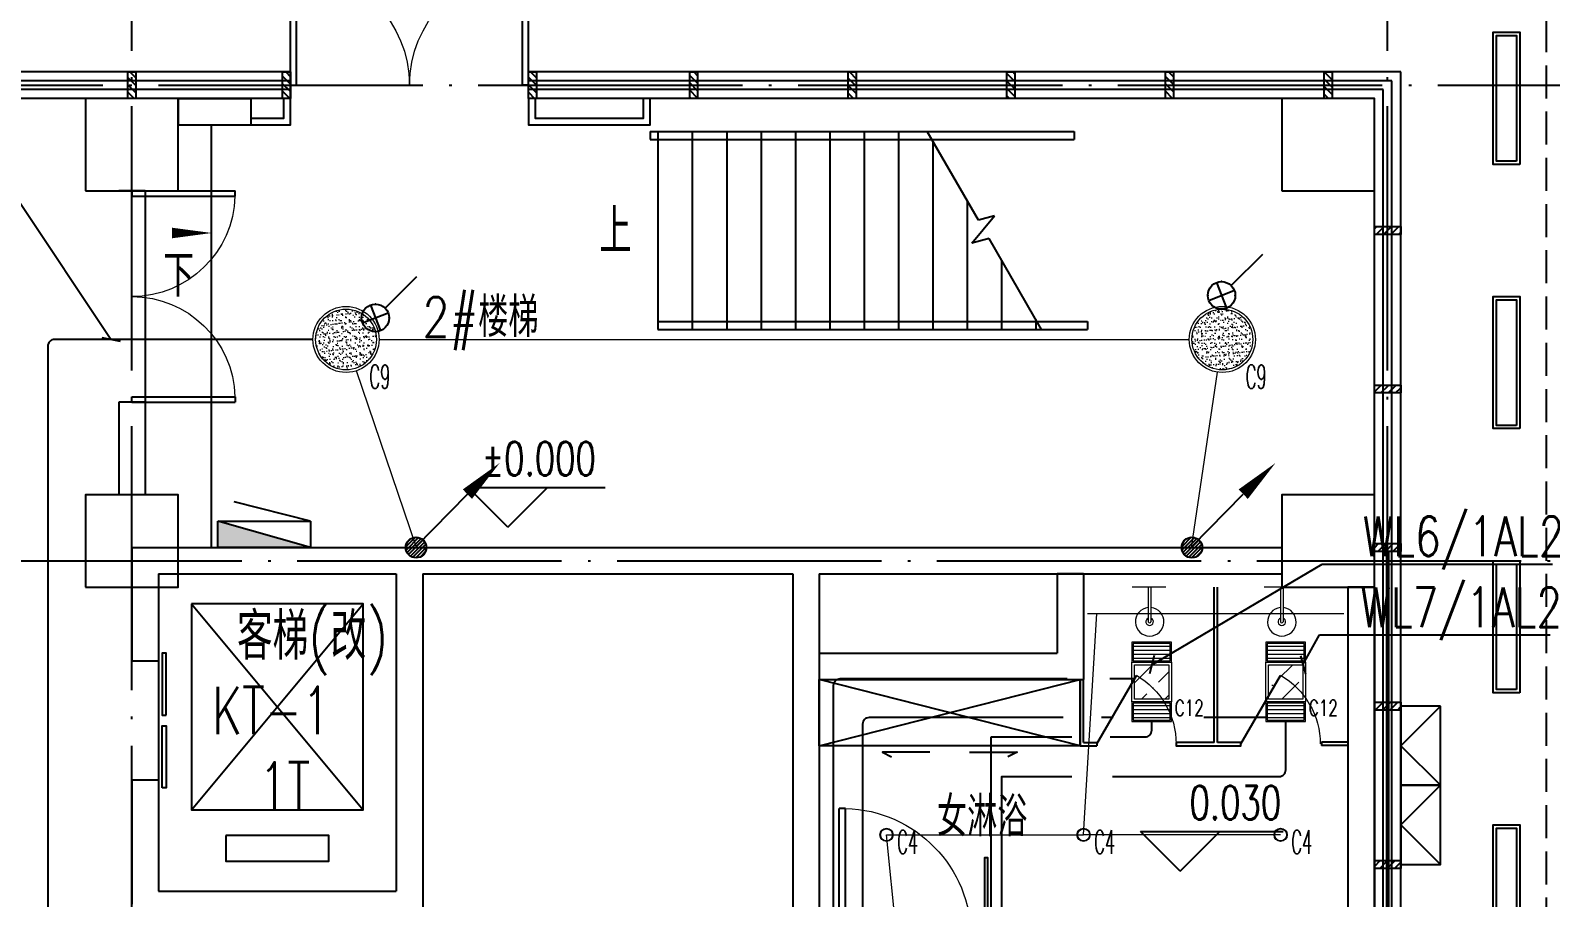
# Model space of a CAD drawing. Extents: x -621157 to 1764546, y -106808 to 741893.
# Drawn here: x 256232 to 267733, y 33850 to 40415 of the extents above; entities that cross this region are included whole.
import ezdxf
from ezdxf import colors
from ezdxf.entities.mleader import LeaderData, LeaderLine
from ezdxf.enums import TextEntityAlignment as Align
from ezdxf.math import Vec2, Vec3

# ---------------------------------------------------------------- set-up
doc = ezdxf.new("R2010")
doc.units = 0
doc.header["$LTSCALE"] = 1000
doc.header["$MEASUREMENT"] = 0
for name, pattern in [('XREF-A-101-平面图_t3$0$__DASH', [0.35, 0.25, -0.1]), ('XREF-A-101-平面图_t3$0$DASH', [0.35, 0.25, -0.1]), ('XREF-A-101-平面图_t3$0$DOTE', [2.42, 2, -0.2, 0.02, -0.2])]:
    doc.linetypes.add(name, pattern=pattern)
for name, color, linetype in [('0-底图', 7, 'Continuous'), ('EQUIP-照明', 3, 'Continuous'), ('T-EQUP-JT', 7, 'Continuous'), ('WIRE-照明', 4, 'Continuous'), ('XREF-A-101-平面图_t3$0$A-COLUMN', 8, 'Continuous'), ('XREF-A-101-平面图_t3$0$A-CURTWALL', 8, 'Continuous'), ('XREF-A-101-平面图_t3$0$A-DIM_ELEV', 8, 'Continuous'), ('XREF-A-101-平面图_t3$0$A-DOTE', 8, 'Continuous'), ('XREF-A-101-平面图_t3$0$A-GROUND', 8, 'Continuous'), ('XREF-A-101-平面图_t3$0$A-LEAD-AROW', 8, 'Continuous'), ('XREF-A-101-平面图_t3$0$A-PUB-TEXT', 8, 'Continuous'), ('XREF-A-101-平面图_t3$0$A-RAIL', 8, 'Continuous'), ('XREF-A-101-平面图_t3$0$A-ROOM-CH', 8, 'Continuous'), ('XREF-A-101-平面图_t3$0$A-SEE', 8, 'Continuous'), ('XREF-A-101-平面图_t3$0$A-STAIR', 8, 'Continuous'), ('XREF-A-101-平面图_t3$0$A-SURFACE', 8, 'Continuous'), ('XREF-A-101-平面图_t3$0$A-WALL', 8, 'Continuous'), ('XREF-A-101-平面图_t3$0$A-WALL-FILL', 8, 'Continuous'), ('XREF-A-101-平面图_t3$0$A-WINDOW', 8, 'Continuous'), ('XREF-A-101-平面图_t3$0$A-开启符号', 8, 'Continuous'), ('XREF-A-101-平面图_t3$0$A-背衬铝板', 8, 'Continuous'), ('XREF-A-101-平面图_t3$0$DIM_SYMB', 8, 'Continuous'), ('XREF-A-101-平面图_t3$0$EQUIP_消火栓', 8, 'Continuous'), ('XREF-A-101-平面图_t3$0$HANDRAIL', 8, 'Continuous'), ('XREF-A-101-平面图_t3$0$I-FURNITURE', 8, 'Continuous'), ('XREF-A-101-平面图_t3$0$LVTRY', 8, 'Continuous'), ('XREF-A-101-平面图_t3$0$PUB_TEXT', 8, 'Continuous'), ('XREF-A-101-平面图_t3$0$STAIR', 8, 'Continuous'), ('照明回路线', 1, 'Continuous'), ('顶面材料与灯具图例$0$I-LIGHT—灯具编号', 8, 'Continuous')]:
    doc.layers.add(name, color=color, linetype=linetype)
for name, color, linetype, lineweight in [('00-照明回路线', 6, 'Continuous', 0), ('LIGHT-INF', 6, 'Continuous', 0), ('XREF-A-101-平面图_t3$0$-DS-厨卫', 8, 'Continuous', 20), ('顶面材料与灯具图例$0$I-C-light', 8, 'Continuous', 13)]:
    doc.layers.add(name, color=color, linetype=linetype, lineweight=lineweight)
doc.styles.add('E-FST', font='txt.shx', dxfattribs={"width": 0.75, "height": 250, "bigfont": '@@gbcbig.shx'})
doc.styles.add('INF DIM', font='SIMPLEX.SHX', dxfattribs={"width": 0.7, "bigfont": 'hztxt.shx'})
doc.styles.get("Standard").update_dxf_attribs({"font": 'romans.shx', "bigfont": 'HZDXC.SHX'})
doc.styles.add('XREF-A-101-平面图_t3$0$-HZDXCROMANS', font='ROMANS.shx', dxfattribs={"bigfont": 'HZDXC.shx'})
doc.styles.add('XREF-A-101-平面图_t3$0$_TCH_DIM', font='SIMPLEX', dxfattribs={"bigfont": 'GBCBIG'})
doc.styles.add('XREF-A-101-平面图_t3$0$A-STANDARD', font='SIMPLEX', dxfattribs={"bigfont": 'GBCBIG'})
doc.styles.add('XREF-A-101-平面图_t3$0$hzdxcROMANS', font='ROMANS', dxfattribs={"width": 0.8, "bigfont": 'HZDXC'})
doc.styles.add('顶面材料与灯具图例$0$DIM_FONT', font='SIMPLEX.shx', dxfattribs={"width": 0.8})
doc.linetypes.add('LED', pattern='A,6,-3.5,["LED",Standard,S=2.54,R=0,X=-2.54,Y=-1.27],-4.8', length=14.3)

# ---------------------------------------------------------------- blocks, each defined once
blk = doc.blocks.new('XREF-A-101-平面图_t3$0$轴网')
at = {"layer": 'XREF-A-101-平面图_t3$0$A-DOTE', "linetype": 'XREF-A-101-平面图_t3$0$DOTE'}
for p, q in [((57000, -3300), (57000, 43300)), ((66500, -3300), (66500, 43300)), ((-3300, 40000), (69800, 40000)), ((55830.8, 36400), (69800, 36400))]:
    blk.add_line(p, q, dxfattribs=at)
blk = doc.blocks.new('XREF-A-101-平面图_t3$0$G$C869EB286')
at = {"layer": 'XREF-A-101-平面图_t3$0$A-WINDOW'}
h = blk.add_hatch(dxfattribs=at)
h.set_pattern_fill('ANSI31', color=256, scale=25)
h.set_pattern_definition([(45, (-143.957, -89940), (-28.0633, 28.0633), [])])
h.paths.add_polyline_path([(0, 60), (200, 60), (200, 0), (0, 0)])
blk.add_lwpolyline([(0, 60), (200, 60), (200, 0), (0, 0)], close=True, dxfattribs=at)
blk = doc.blocks.new('XREF-A-101-平面图_t3$0$G$CFA753FAF')
at = {"layer": 'XREF-A-101-平面图_t3$0$DIM_SYMB'}
blk.add_lwpolyline([(-5650, -1100, 0, 0, 0), (-3480, -1100, 80, 0, 0), (-3180, -1100, 0, 0, 0)], format="xyseb", dxfattribs=at)
at = {"layer": 'XREF-A-101-平面图_t3$0$HANDRAIL'}
for p, q in [((-5520, -1790), (-2270, -1790)), ((-5520, -1790), (-5520, -1850)), ((-2270, -1790), (-2270, -1850)), ((-5520, -1850), (-2270, -1850))]:
    blk.add_line(p, q, dxfattribs=at)
at = {"layer": 'XREF-A-101-平面图_t3$0$STAIR'}
for p, q in [((-5580, -350), (-2370, -350)), ((-5580, -350), (-5580, -410)), ((-5580, -410), (-2370, -410)), ((-5520, -350), (-3483, -350)), ((-5520, -350), (-5520, -1850)), ((-5260, -350), (-5260, -1850)), ((-5000, -350), (-5000, -1850)), ((-4740, -350), (-4740, -1850)), ((-4480, -350), (-4480, -1850)), ((-4220, -350), (-4220, -1850)), ((-3960, -350), (-3960, -1850)), ((-3700, -350), (-3700, -1850)), ((-3095, -1022), (-3483, -350)), ((-3440, -425), (-3440, -1850)), ((-2370, -350), (-2370, -410)), ((-3180, -875), (-3180, -1850)), ((-3145, -1195), (-2973, -989)), ((-2973, -989), (-3095, -1022)), ((-3015, -1161), (-3145, -1195)), ((-2617, -1850), (-3015, -1161)), ((-2920, -1325), (-2920, -1850)), ((-2660, -1775), (-2660, -1850)), ((-5520, -1850), (-2617, -1850))]:
    blk.add_line(p, q, dxfattribs=at)
at = {"layer": 'XREF-A-101-平面图_t3$0$PUB_TEXT', "style": 'XREF-A-101-平面图_t3$0$_TCH_DIM'}
blk.add_text('上', height=338, dxfattribs=at).set_placement((-5964, -1275))
blk = doc.blocks.new('XREF-A-101-平面图_t3$0$柱网1F')
at = {"layer": 'XREF-A-101-平面图_t3$0$A-COLUMN'}
for points in [[(56650, -800), (57350, -800), (57350, -100), (56650, -100)], [(65700, -800), (66400, -800), (66400, -100), (65700, -100)], [(56650, -3800), (57350, -3800), (57350, -3100), (56650, -3100)], [(65700, -3800), (66400, -3800), (66400, -3100), (65700, -3100)]]:
    blk.add_lwpolyline(points, close=True, dxfattribs=at)
blk = doc.blocks.new('XREF-A-101-平面图_t3$0$ROOM')
at = {"layer": 'XREF-A-101-平面图_t3$0$A-ROOM-CH', "style": 'XREF-A-101-平面图_t3$0$-HZDXCROMANS', "width": 0.6}
for tag, p in [('中文房间名称', (0, -1000)), ('英文房间名称', (0, -1500))]:
    blk.add_attdef(tag, text='', height=300, dxfattribs=at).set_placement(p, align=Align.CENTER)
blk = doc.blocks.new('XREF-A-101-平面图_t3$0$$TWTSYS$00000508')
for p, q in [((-0.5, 0.5), (0.324, 1.224)), ((-0.5, 0.5), (-0.5, -0.5)), ((-0.5, -0.5), (0.5, 0.5)), ((0.5, 0.5), (-0.5, 0.5)), ((0.5, -0.5), (0.5, 0.5)), ((-0.5, -0.5), (0.5, -0.5))]:
    blk.add_line(p, q)
blk.add_solid([(0.5, -0.5), (0.5, 0.5), (-0.5, -0.5)])
blk = doc.blocks.new('XREF-A-101-平面图_t3$0$G$C156FCA62')
at = {"layer": 'XREF-A-101-平面图_t3$0$EQUIP_消火栓', "xscale": -700, "yscale": 200, "zscale": 700}
blk.add_blockref('XREF-A-101-平面图_t3$0$$TWTSYS$00000508', (58000, 36600), dxfattribs=at)
blk = doc.blocks.new('XREF-A-101-平面图_t3$0$dgdgd')
at = {"layer": 'XREF-A-101-平面图_t3$0$-DS-厨卫'}
blk.add_line((71084, -3852), (71064, -3852), dxfattribs=at)
for points in [[(71197, -3852), (70941, -3852)], [(71064, -3852), (71064, -4115)], [(71084, -3852), (71084, -4115)]]:
    blk.add_lwpolyline(points, dxfattribs=at)
for centre, radius, start, end in [((71074, -4114), 108, 95.306, 84.694), ((71074, -4114), 28.3, 110.6725, 69.3275), ((71074, -4112), 10.5, 197.2381, 342.7619)]:
    blk.add_arc(centre, radius, start, end, dxfattribs=at)
blk = doc.blocks.new('XREF-A-101-平面图_t3$0$A-VEGA-2-LAY-1-01（B栋办公楼）$0$$TCHSYS$APDOOR2D')
blk.add_line((0.5, 0), (0, 0.866))
at = {"lineweight": 13}
blk.add_arc((0.5, 0), 1, 120, 180, dxfattribs=at)
blk = doc.blocks.new('XREF-A-101-平面图_t3$0$G$C392A9A82')
for points in [[(63137, -5150), (62778, -5150), (62847, -5185)], [(63438, -5150), (63797, -5150), (63728, -5185)]]:
    blk.add_lwpolyline(points)
at = {"layer": 'XREF-A-101-平面图_t3$0$I-FURNITURE', "color": 251, "ltscale": 0.5}
for p, q in [((62300, -5100), (64275, -4600)), ((64275, -5100), (62300, -4600))]:
    blk.add_line(p, q, dxfattribs=at)
at = {"layer": 'XREF-A-101-平面图_t3$0$LVTRY'}
for p, q in [((65288, -5075, 0), (65288, -3900)), ((65313, -5075, 0), (65313, -3900)), ((64275, -5100, 0), (64275, -4600)), ((64300, -5075, 0), (64300, -4600)), ((64275, -5100, 0), (64400, -5100, 0)), ((64300, -5075, 0), (64400, -5075, 0)), ((66300, -5074), (66100, -5074)), ((66300, -5099), (66100, -5099))]:
    blk.add_line(p, q, dxfattribs=at)
for points in [[(62300, -4600), (64275, -4600), (64275, -5100), (62300, -5100)], [(63550, -6450), (63575, -6450), (63575, -5950), (63550, -5950)]]:
    blk.add_lwpolyline(points, close=True, dxfattribs=at)
for points in [[(64400, -5075), (64400, -5100)], [(65000, -5075), (65000, -5100), (65491, -5100), (65491, -5075), (65313, -5075)], [(65288, -5075), (65000, -5075)], [(66100, -5074), (66100, -5099)]]:
    blk.add_lwpolyline(points, dxfattribs=at)
for p in [(-6274, -48, 0), (-5274, -48, 0)]:
    blk.add_blockref('XREF-A-101-平面图_t3$0$dgdgd', p, dxfattribs=at)
at = {"layer": 'XREF-A-101-平面图_t3$0$LVTRY', "xscale": -600, "yscale": 600, "zscale": 25}
for p in [(64700, -5087, 0), (65791, -5087, 0)]:
    blk.add_blockref('XREF-A-101-平面图_t3$0$A-VEGA-2-LAY-1-01（B栋办公楼）$0$$TCHSYS$APDOOR2D', p, dxfattribs=at)
blk = doc.blocks.new('XREF-A-101-平面图_t3$0$G$C646F86AA')
at = {"layer": 'XREF-A-101-平面图_t3$0$EQUIP_消火栓', "xscale": -700, "yscale": 200, "zscale": 700}
blk.add_blockref('XREF-A-101-平面图_t3$0$$TWTSYS$00000508', (58000, 36600), dxfattribs=at)
blk = doc.blocks.new('XREF-A-101-平面图_t3$0$DOOR2DLIB$SYSLIB$00000108')
at = {"color": 0}
for p, q in [((-0.5, 0), (-0.5, 0.4875)), ((-0.475, 0.4875), (-0.5, 0.4875)), ((-0.475, 0), (-0.475, 0.4875)), ((0.475, 0), (0.475, 0.4875)), ((0.475, 0.4875), (0.5, 0.4875)), ((0.5, 0), (0.5, 0.4875)), ((-0.5, 0), (-0.475, 0)), ((0.5, 0), (0.475, 0))]:
    blk.add_line(p, q, dxfattribs=at)
at = {"color": 0, "lineweight": 13}
for centre, start, end in [((-0.4875, 0), 0, 88.53072), ((0.4875, 0), 91.46928, 180)]:
    blk.add_arc(centre, 0.4875, start, end, dxfattribs=at)
blk = doc.blocks.new('*U25199')
at = {"color": 0}
blk.add_line((-450, 100), (450, 100), dxfattribs=at)
for points in [[(-40, 160), (-510, 160), (-510, 130), (-40, 130)], [(510, 130), (40, 130), (40, 160), (510, 160)]]:
    blk.add_lwpolyline(points, close=True, dxfattribs=at)
blk = doc.blocks.new('*U25198')
at = {"color": 0, "xscale": 0.001111111111111111, "yscale": 0.001111111111111111, "zscale": 0.001111111111111111}
blk.add_blockref('*U25199', (0, 0), dxfattribs=at)
blk = doc.blocks.new('XREF-A-101-平面图_t3$0$DOOR2DLIB$SYSLIB$00000107')
at = {"color": 0}
for p, q in [((0.45, 0.975), (0.5, 0.975)), ((0.45, 0), (0.45, 0.975)), ((0.5, 0), (0.5, 0.975)), ((0.5, 0), (0.45, 0))]:
    blk.add_line(p, q, dxfattribs=at)
at = {"color": 0, "lineweight": 13}
blk.add_arc((0.475, 0), 0.975, 91.4693, 180, dxfattribs=at)
blk = doc.blocks.new('XREF-A-101-平面图_t3')
at = {"layer": 'XREF-A-101-平面图_t3$0$A-CURTWALL'}
for p, q in [((266533, 30500), (266533, 40033)), ((266600, 30500), (266600, 40100)), ((266467, 30500), (266467, 39967)), ((266400, 30500), (266400, 39900))]:
    blk.add_line(p, q, dxfattribs=at)
at = {"layer": 'XREF-A-101-平面图_t3$0$A-GROUND'}
blk.add_lwpolyline([(257600, 39700), (257600, 36500)], dxfattribs=at)
at = {"layer": 'XREF-A-101-平面图_t3$0$A-RAIL'}
for points in [[(257900, 39700), (258200, 39700), (258200, 39900)], [(257900, 39750), (258150, 39750), (258150, 39900)], [(260000, 39900), (260000, 39700), (260920, 39700), (260920, 39900)], [(260050, 39900), (260050, 39750), (260870, 39750), (260870, 39900)]]:
    blk.add_lwpolyline(points, dxfattribs=at)
at = {"layer": 'XREF-A-101-平面图_t3$0$A-SEE', "linetype": 'XREF-A-101-平面图_t3$0$DASH'}
blk.add_lwpolyline([(247200, 41200), (247200, 41200), (267700, 41200), (267700, 27600), (267700, 27600)], dxfattribs=at)
at = {"layer": 'XREF-A-101-平面图_t3$0$A-SURFACE'}
for points in [[(267500, 39400), (267300, 39400), (267300, 40400), (267500, 40400)], [(267475, 39425), (267325, 39425), (267325, 40375), (267475, 40375)], [(267500, 37400), (267300, 37400), (267300, 38400), (267500, 38400)], [(267475, 37425), (267325, 37425), (267325, 38375), (267475, 38375)], [(267500, 35400), (267300, 35400), (267300, 36400), (267500, 36400)], [(267475, 35425), (267325, 35425), (267325, 36375), (267475, 36375)], [(267500, 33400), (267300, 33400), (267300, 34400), (267500, 34400)], [(267475, 33425), (267325, 33425), (267325, 34375), (267475, 34375)]]:
    blk.add_lwpolyline(points, close=True, dxfattribs=at)
at = {"layer": 'XREF-A-101-平面图_t3$0$A-WALL'}
blk.add_line((266400, 36200), (266400, 33650), dxfattribs=at)
at = {"layer": 'XREF-A-101-平面图_t3$0$A-开启符号', "linetype": 'Continuous'}
for points in [[(266900, 35300), (266600, 35300), (266600, 34700), (266900, 34700)], [(266900, 34700), (266600, 34700), (266600, 34100), (266900, 34100)]]:
    blk.add_lwpolyline(points, close=True, dxfattribs=at)
for points in [[(266900, 35300), (266600, 35000), (266900, 34700)], [(266900, 34700), (266600, 34400), (266900, 34100)]]:
    blk.add_lwpolyline(points, dxfattribs=at)
at = {"layer": 'XREF-A-101-平面图_t3$0$A-背衬铝板', "color": 6, "linetype": 'XREF-A-101-平面图_t3$0$__DASH', "ltscale": 0.5, "const_width": 30}
blk.add_lwpolyline([(266500, 36470), (266500, 30500)], dxfattribs=at)
for name, p in [('XREF-A-101-平面图_t3$0$G$C156FCA62', (200000, 0)), ('XREF-A-101-平面图_t3$0$G$CFA753FAF', (266500, 40000))]:
    blk.add_blockref(name, p)
at = {"layer": 'XREF-A-101-平面图_t3$0$A-COLUMN'}
blk.add_blockref('XREF-A-101-平面图_t3$0$柱网1F', (200000, 40000), dxfattribs=at)
at = {"layer": 'XREF-A-101-平面图_t3$0$A-DOTE'}
blk.add_blockref('XREF-A-101-平面图_t3$0$轴网', (200000, 0), dxfattribs=at)
at = {"layer": 'XREF-A-101-平面图_t3$0$A-ROOM-CH'}
ref = blk.add_blockref('XREF-A-101-平面图_t3$0$ROOM', (259637, 39094), dxfattribs=at)
ref.add_attrib('中文房间名称', '2#楼梯', dxfattribs={"height": 300, "style": 'XREF-A-101-平面图_t3$0$-HZDXCROMANS', "width": 0.8}).set_placement((259637, 38094), align=Align.CENTER)
ref = blk.add_blockref('XREF-A-101-平面图_t3$0$ROOM', (263433, 35313), dxfattribs=at)
ref.add_attrib('中文房间名称', '女淋浴', dxfattribs={"height": 300, "style": 'XREF-A-101-平面图_t3$0$-HZDXCROMANS', "width": 0.8}).set_placement((263433, 34313), align=Align.CENTER)
at = {"layer": 'XREF-A-101-平面图_t3$0$A-WINDOW'}
for p, rotation in [((256970, 40100), 270), ((258140, 40100), 270), ((260000, 40100), 270), ((261220, 40100), 270), ((262420, 40100), 270), ((263620, 40100), 270), ((264820, 40100), 270), ((266020, 40100), 270), ((266600, 38930), 180), ((266600, 37730), 180), ((266600, 36530), 180), ((266600, 35330), 180), ((266600, 34130), 180)]:
    blk.add_blockref('XREF-A-101-平面图_t3$0$G$C869EB286', p, dxfattribs=dict(at, rotation=rotation))
at = {"layer": 'XREF-A-101-平面图_t3$0$A-PUB-TEXT', "style": 'XREF-A-101-平面图_t3$0$hzdxcROMANS', "width": 0.8}
blk.add_text('客梯(改)', height=354.3, dxfattribs=at).set_placement((257795, 35651))
blk.add_blockref('XREF-A-101-平面图_t3$0$G$C392A9A82', (199900, 40100))
at = {"layer": 'XREF-A-101-平面图_t3$0$A-CURTWALL'}
for p, q in [((258200, 40100), (254600, 40100)), ((258200, 40033), (254600, 40033)), ((266600, 40100), (260000, 40100)), ((266533, 40033), (260000, 40033)), ((258200, 39967), (254600, 39967)), ((266467, 39967), (260000, 39967)), ((258200, 39900), (254600, 39900)), ((266400, 39900), (260000, 39900))]:
    blk.add_line(p, q, dxfattribs=at)
for points in [[(258200, 39900), (258200, 40100)], [(260000, 39900), (260000, 40100)]]:
    blk.add_lwpolyline(points, dxfattribs=at)
at = {"layer": 'XREF-A-101-平面图_t3$0$A-DIM_ELEV'}
for p, q in [((259844, 36655), (259544, 36955)), ((259544, 36955), (260580, 36955)), ((259844, 36655), (260144, 36955)), ((264932, 34051), (264632, 34351)), ((264632, 34351), (265711, 34351)), ((264932, 34051), (265232, 34351))]:
    blk.add_line(p, q, dxfattribs=at)
at = {"layer": 'XREF-A-101-平面图_t3$0$A-LEAD-AROW'}
blk.add_lwpolyline([(257104, 38881, 0, 0, 0), (257604, 38881, 0, 80, 0), (257304, 38881, 0, 0, 0)], format="xyseb", dxfattribs=at)
at = {"layer": 'XREF-A-101-平面图_t3$0$A-STAIR'}
for p, q in [((257450, 36075), (258750, 34515)), ((257450, 34515), (258750, 36075))]:
    blk.add_line(p, q, dxfattribs=at)
for points in [[(257450, 36075), (257450, 34515), (258750, 34515), (258750, 36075)], [(257710, 34320), (257710, 34125), (258490, 34125), (258490, 34320)]]:
    blk.add_lwpolyline(points, close=True, dxfattribs=at)
at = {"layer": 'XREF-A-101-平面图_t3$0$A-WALL'}
for p, q in [((264000, 36300), (264000, 35700)), ((264200, 36300), (264000, 36300)), ((264200, 36300), (264200, 35500)), ((266200, 36200), (266200, 33650)), ((266400, 36200), (266200, 36200)), ((262200, 35700), (264000, 35700)), ((262200, 35700), (262200, 35500)), ((262200, 35500), (264200, 35500))]:
    blk.add_line(p, q, dxfattribs=at)
at = {"layer": 'XREF-A-101-平面图_t3$0$A-WALL-FILL', "color": 171}
for p, q in [((257350, 39900), (257900, 39900)), ((257350, 39900), (257350, 39700)), ((257900, 39900), (257900, 39700)), ((257350, 39700), (257900, 39700)), ((257100, 39200), (256900, 39200)), ((256900, 37600), (256900, 36900)), ((257100, 37600), (257100, 36900)), ((257100, 36900), (256900, 36900)), ((257000, 36500), (259100, 36500)), ((257000, 36500), (257000, 35640)), ((259100, 36500), (262100, 36500)), ((262100, 36500), (265700, 36500)), ((265700, 36500), (265700, 36300)), ((257200, 36300), (259000, 36300)), ((257200, 36300), (257200, 35640)), ((259000, 36300), (259000, 33900)), ((259200, 36300), (259200, 33700)), ((259200, 36300), (262000, 36300)), ((262000, 36300), (262000, 33350)), ((262200, 36300), (265700, 36300)), ((262200, 36300), (262200, 33350)), ((257000, 34740), (257000, 33800)), ((257200, 34740), (257200, 33900)), ((257200, 33900), (259000, 33900))]:
    blk.add_line(p, q, dxfattribs=at)
for points in [[(257100, 39200), (256900, 39200)], [(257100, 37600), (256900, 37600)], [(257200, 35640), (257000, 35640)], [(257200, 34740), (257000, 34740)]]:
    blk.add_lwpolyline(points, dxfattribs=at)
at = {"layer": 'XREF-A-101-平面图_t3$0$A-WINDOW'}
blk.add_line((257100, 39200), (257100, 37600), dxfattribs=at)
blk.add_blockref('XREF-A-101-平面图_t3$0$G$C646F86AA', (200000, 0))
blk.add_blockref('XREF-A-101-平面图_t3$0$G$C646F86AA', (200000, 0))
for name, p, xscale, yscale, zscale, rotation in [('XREF-A-101-平面图_t3$0$DOOR2DLIB$SYSLIB$00000108', (259100, 40000), 1800, -1800, 1800, 180), ('XREF-A-101-平面图_t3$0$DOOR2DLIB$SYSLIB$00000108', (257000, 38400), -1600, 1600, -1600, 270.0000000000008), ('*U25198', (257100, 35190), 900, 900, 900, 270.0000000000008)]:
    blk.add_blockref(name, p, dxfattribs=dict(at, xscale=xscale, yscale=yscale, zscale=zscale, rotation=rotation))
at = {"layer": 'XREF-A-101-平面图_t3$0$A-WINDOW', "xscale": -1000, "yscale": 1000, "zscale": -1000}
blk.add_blockref('XREF-A-101-平面图_t3$0$DOOR2DLIB$SYSLIB$00000107', (262850, 33550), dxfattribs=at)
at = {"layer": 'XREF-A-101-平面图_t3$0$A-DIM_ELEV', "color": 7, "style": 'XREF-A-101-平面图_t3$0$A-STANDARD', "width": 0.705882}
for s, p in [('%%P0.000', (259647, 37045)), ('0.030', (265001, 34441))]:
    blk.add_text(s, height=255, dxfattribs=at).set_placement(p)
at = {"layer": 'XREF-A-101-平面图_t3$0$A-LEAD-AROW', "color": 7, "style": 'XREF-A-101-平面图_t3$0$A-STANDARD'}
blk.add_text('下', height=320, dxfattribs=at).set_placement((257238, 38398))
at = {"layer": 'XREF-A-101-平面图_t3$0$A-PUB-TEXT', "style": 'XREF-A-101-平面图_t3$0$hzdxcROMANS', "width": 0.7}
for s, p in [('KT-1', (257606, 35086)), ('1T', (257961, 34515))]:
    blk.add_text(s, height=360, dxfattribs=at).set_placement(p)
blk = doc.blocks.new('A$C8c40f85b')
h = blk.add_hatch()
h.set_pattern_fill('AR-SAND', color=251)
h.set_pattern_definition([(37.5, (-207815.466, -137699.18), (-1.600031, 48.941324), [0, -38.608, 0, -43.18, 0, -41.275]), (7.5, (-207815.466, -137699.18), (44.952328, 71.68251), [0, -20.828, 0, -34.798, 0, -13.335]), (327.5, (-207846.71, -137699.18), (79.099237, 0.1437185), [0, -12.7, 0, -45.72, 0, -59.69]), (317.5, (-207846.71, -137699.18), (76.355645, 22.292932), [0, -6.35, 0, -29.972, 0, -34.29])])
edge = h.paths.add_edge_path()
edge.add_arc((0, 0), 230, 0, 360)
blk.add_circle((0, 0), 250)
at = {"color": 251}
blk.add_circle((0, 0), 230, dxfattribs=at)
at = {"style": 'INF DIM', "width": 0.5}
blk.add_text('C9', height=180, dxfattribs=at).set_placement((177, -371))
blk = doc.blocks.new('Infinity011318499921231')
blk.add_circle((0, 0), 50)
at = {"color": 8}
blk.add_circle((0, 0), 45, dxfattribs=at)
at = {"style": 'INF DIM', "width": 0.5}
blk.add_text('C4', height=180, dxfattribs=at).set_placement((81, -144))
blk = doc.blocks.new('G$C6C03BD24')
at = {"layer": 'LIGHT-INF', "color": 6, "linetype": 'LED', "ltscale": 0.05}
blk.add_line((64230, -4000), (66170, -4000), dxfattribs=at)
at = {"layer": 'LIGHT-INF', "color": 6}
for name, p in [('A$C8c40f85b', (58620, -1925)), ('A$C8c40f85b', (65250, -1925)), ('Infinity011318499921231', (62709, -5675)), ('Infinity011318499921231', (64200, -5675)), ('Infinity011318499921231', (65691, -5675))]:
    blk.add_blockref(name, p, dxfattribs=at)
blk = doc.blocks.new('$equip$00001216')
for p, q in [((0.147, 0.356), (0.625, 0.833)), ((-0.194, 0.132), (0.194, 0.285)), ((-0.076, 0.402), (0.076, 0.014))]:
    blk.add_line(p, q)
blk.add_circle((0, 0.208), 0.208)
for p in [(0, 0.417), (-0.208, 0.208), (0, 0), (0.208, 0.208)]:
    blk.add_point(p)
at = {"flags": 9}
blk.add_attdef('A', (0, 0), '', height=0.00002, dxfattribs=at)
blk = doc.blocks.new('*X14699')
at = {"color": 0, "linetype": 'Continuous'}
for p, q in [((192.59, 446.72), (193.87, 448.01)), ((192.65, 446.36), (194.23, 447.94)), ((192.69, 447.24), (193.35, 447.91)), ((192.79, 446.07), (194.52, 447.8)), ((192.98, 445.84), (194.75, 447.61)), ((193.23, 445.66), (194.93, 447.37)), ((193.53, 445.54), (195.05, 447.06)), ((193.92, 445.51), (195.08, 446.67)), ((194.61, 445.77), (194.82, 445.99))]:
    blk.add_line(p, q, dxfattribs=at)
blk = doc.blocks.new('HC001442')
at = {"color": 4, "linetype": 'Continuous'}
blk.add_line((0, -0.058), (-3.105, -3.233), dxfattribs=at)
blk.add_lwpolyline([(-3.105, -3.233, 0.8, 0, 0), (-5.057, -5.119, 0, 0, 0)], format="xyseb", dxfattribs=at)
blk.add_circle((0, 0), 0.625, dxfattribs=at)
at = {"color": 4, "linetype": 'Continuous', "xscale": 0.5, "yscale": 0.5, "zscale": 0.5}
blk.add_blockref('*X14699', (-96.918, -223.378), dxfattribs=at)
blk = doc.blocks.new('_Oblique')
at = {"color": 0, "linetype": 'ByBlock', "lineweight": -2}
blk.add_line((-0.5, -0.5), (0.5, 0.5), dxfattribs=at)
blk = doc.blocks.new('顶面材料与灯具图例$0$gfddxx')
at = {"ltscale": 20}
h = blk.add_hatch(dxfattribs=at)
h.set_pattern_fill('ANSI36', color=256, scale=1000)
h.set_pattern_definition([(45, (-0.002, 170), (66.291261, 243.067956), [312.5, -62.5, 0, -62.5])])
h.paths.add_polyline_path([(452232, 1190320), (452232, 1190060), (452492, 1190060), (452492, 1190320)])
at = {"ltscale": 20, "elevation": 0}
for points in [[(452212, 1190340), (452512, 1190340), (452512, 1190490), (452212, 1190490)], [(452222, 1190350), (452502, 1190350), (452502, 1190480), (452222, 1190480)], [(452212, 1190340), (452512, 1190340), (452512, 1190040), (452212, 1190040)], [(452212, 1189890), (452512, 1189890), (452512, 1190040), (452212, 1190040)], [(452222, 1189900), (452502, 1189900), (452502, 1190030), (452222, 1190030)]]:
    blk.add_lwpolyline(points, close=True, dxfattribs=at)
for points in [[(452222, 1190460), (452502, 1190460)], [(452222, 1190430), (452502, 1190430)], [(452222, 1190400), (452502, 1190400)], [(452222, 1190370), (452502, 1190370)], [(452492, 1190320), (452492, 1190060), (452232, 1190060), (452232, 1190320), (452492, 1190320)], [(452222, 1190010), (452502, 1190010)], [(452222, 1189980), (452502, 1189980)], [(452222, 1189950), (452502, 1189950)], [(452222, 1189920), (452502, 1189920)]]:
    blk.add_lwpolyline(points, dxfattribs=at)
blk = doc.blocks.new('G$C29990FA8')
at = {"layer": '00-照明回路线', "ltscale": 5}
for p, q in [((58870, -1925), (65000, -1925)), ((59150, -3493), (58700, -2162)), ((65017, -3500), (65213, -2172)), ((64200, -5675), (64301, -4000)), ((62900, -7575), (62709, -5675)), ((62709, -5675), (64200, -5675)), ((65691, -5675), (64200, -5675))]:
    blk.add_line(p, q, dxfattribs=at)
at = {"layer": 'WIRE-照明'}
for points in [[(58370, -1925), (56414, -1925, 0.414214), (56364, -1975), (56364, -10744)], [(62309, -10744), (62309, -4542, -0.414214), (62359, -4492), (64077, -4492)], [(64045, -4787), (62578, -4787, 0.414214), (62528, -4837), (62528, -10744)]]:
    blk.add_lwpolyline(points, format="xyb", dxfattribs=at)
for points in [[(64399, -4492), (64586, -4492)], [(64425, -4787), (64336, -4787)], [(65590, -4787), (65109, -4787)]]:
    blk.add_lwpolyline(points, dxfattribs=at)
at = {"layer": 'EQUIP-照明', "xscale": 499.9999999708962, "yscale": 499.9999998835847, "zscale": 500}
for p in [(65244, -1695), (58842, -1866)]:
    blk.add_blockref('$equip$00001216', p, dxfattribs=at)
at = {"layer": 'T-EQUP-JT', "color": 7, "linetype": 'Continuous', "ltscale": 5, "xscale": 124.9999999981374, "yscale": 124.9999999981374, "zscale": 124.9999999981374, "rotation": 180}
for p in [(59150, -3500), (65020, -3500)]:
    blk.add_blockref('HC001442', p, dxfattribs=at)
at = {"layer": '顶面材料与灯具图例$0$I-C-light', "color": 2}
ref = blk.add_blockref('顶面材料与灯具图例$0$gfddxx', (-387647, -1194707, 0), dxfattribs=at)
ref.add_attrib('L08', 'C12', (64890, -4774), dxfattribs={"layer": '顶面材料与灯具图例$0$I-LIGHT—灯具编号', "color": 40, "height": 120, "style": '顶面材料与灯具图例$0$DIM_FONT', "width": 0.7})
ref = blk.add_blockref('顶面材料与灯具图例$0$gfddxx', (-386633, -1194707, 0), dxfattribs=at)
ref.add_attrib('L08', 'C12', (65904, -4774), dxfattribs={"layer": '顶面材料与灯具图例$0$I-LIGHT—灯具编号', "color": 40, "height": 120, "style": '顶面材料与灯具图例$0$DIM_FONT', "width": 0.7})
at = {"layer": '照明回路线'}
ml = blk.add_multileader_mtext('Standard', dxfattribs=at)
ml.set_content('{\\Ftxt,whgtxt|c134;WL2/1AL2}', color=1, style='E-FST')
ml.set_leader_properties(color=256)
ml.set_arrow_properties(name='OBLIQUE')
ml.build(insert=Vec2(0, 0))
ml.multileader.update_dxf_attribs({"text_left_attachment_type": 6, "text_right_attachment_type": 7, "dogleg_length": 289, "arrow_head_size": 100})
ctx = ml.context
ctx.base_point, ctx.char_height, ctx.arrow_head_size, ctx.landing_gap_size, ctx.plane_origin = Vec3(54087, -875), 300, 100, 20, Vec3(56356, -1199)
ctx.left_attachment, ctx.right_attachment = 6, 7
notes = []
notes.append((ctx, [(0, (1, 1, 0), (56141, -875), (-1, 0), 289, [(0, [(56841, -1925)], 0, [])])]))
ctx.mtext.insert, ctx.mtext.flow_direction = Vec3(54107, -515), 5
at = {"layer": '照明回路线', "color": 4}
ml = blk.add_multileader_mtext('Standard', dxfattribs=at)
ml.set_content('{\\Ftxt,whgtxt|c134;\\C1;WL6/1AL2}', color=1, style='E-FST')
ml.set_leader_properties(color=256)
ml.set_arrow_properties(name='OBLIQUE')
ml.build(insert=Vec2(0, 0))
ml.multileader.update_dxf_attribs({"text_left_attachment_type": 6, "text_right_attachment_type": 7, "dogleg_length": 289, "arrow_head_size": 100})
ctx = ml.context
ctx.base_point, ctx.char_height, ctx.arrow_head_size, ctx.landing_gap_size, ctx.plane_origin = Vec3(66293, -3625), 300, 100, 20, Vec3(67120, -3207)
ctx.left_attachment, ctx.right_attachment = 6, 7
notes.append((ctx, [(1, (1, 1, 0), (66004, -3625), (1, 0), 289, [(0, [(64716, -4387)], 0, [])])]))
ctx.mtext.insert, ctx.mtext.flow_direction = Vec3(66313, -3265), 5
ml = blk.add_multileader_mtext('Standard', dxfattribs=at)
ml.set_content('{\\Ftxt,whgtxt|c134;\\C1;WL7/1AL2}', color=1, style='E-FST')
ml.set_leader_properties(color=256)
ml.set_arrow_properties(name='OBLIQUE')
ml.build(insert=Vec2(0, 0))
ml.multileader.update_dxf_attribs({"text_left_attachment_type": 6, "text_right_attachment_type": 7, "dogleg_length": 289, "arrow_head_size": 100})
ctx = ml.context
ctx.base_point, ctx.char_height, ctx.arrow_head_size, ctx.landing_gap_size, ctx.plane_origin = Vec3(66275, -4162, 0), 300, 100, 20, Vec3(68198, -3421, 0)
ctx.left_attachment, ctx.right_attachment = 6, 7
notes.append((ctx, [(1, (1, 1, 0), (65986, -4162, 0), (1, 0), 289, [(0, [(65860, -4387, 0)], 0, [])])]))
ctx.mtext.insert, ctx.mtext.flow_direction = Vec3(66295, -3802, 0), 5
for ctx, leaders in notes:
    for number, flags, end, landing, length, lines in leaders:
        leader = LeaderData()
        leader.index, (leader.has_last_leader_line, leader.has_dogleg_vector, leader.attachment_direction) = number, flags
        leader.last_leader_point, leader.dogleg_vector, leader.dogleg_length = Vec3(end), Vec3(landing), length
        for number, points, colour, breaks in lines:
            line = LeaderLine()
            line.index, line.vertices, line.color, line.breaks = number, Vec3.list(points), colors.encode_raw_color(colour), breaks
            leader.lines.append(line)
        ctx.leaders.append(leader)

msp = doc.modelspace()

# ---------------------------------------------------------------- block references
at = {"layer": '0-底图'}
msp.add_blockref('XREF-A-101-平面图_t3', (0, 0), dxfattribs=at)

# ---------------------------------------------------------------- next in the draw order: block references
at = {"layer": 'WIRE-照明'}
msp.add_blockref('G$C6C03BD24', (200000, 40000), dxfattribs=at)

# ---------------------------------------------------------------- next in the draw order: linework, layer by layer
for points in [[(264402, 35067), (264666, 35067, 0.414214), (264716, 35117), (264716, 35183)], [(264419, 34767), (265680, 34767, 0.414214), (265730, 34817), (265730, 35183)]]:
    msp.add_lwpolyline(points, format="xyb", dxfattribs=at)
for points in [[(263502, 33376), (263502, 35067)], [(263502, 35067), (264112, 35067)], [(263582, 33376), (263582, 34767), (264112, 34767)]]:
    msp.add_lwpolyline(points, dxfattribs=at)

# ---------------------------------------------------------------- next in the draw order: block references
msp.add_blockref('G$C29990FA8', (200000, 40000), dxfattribs=at)

doc.saveas('drawing.dxf')
